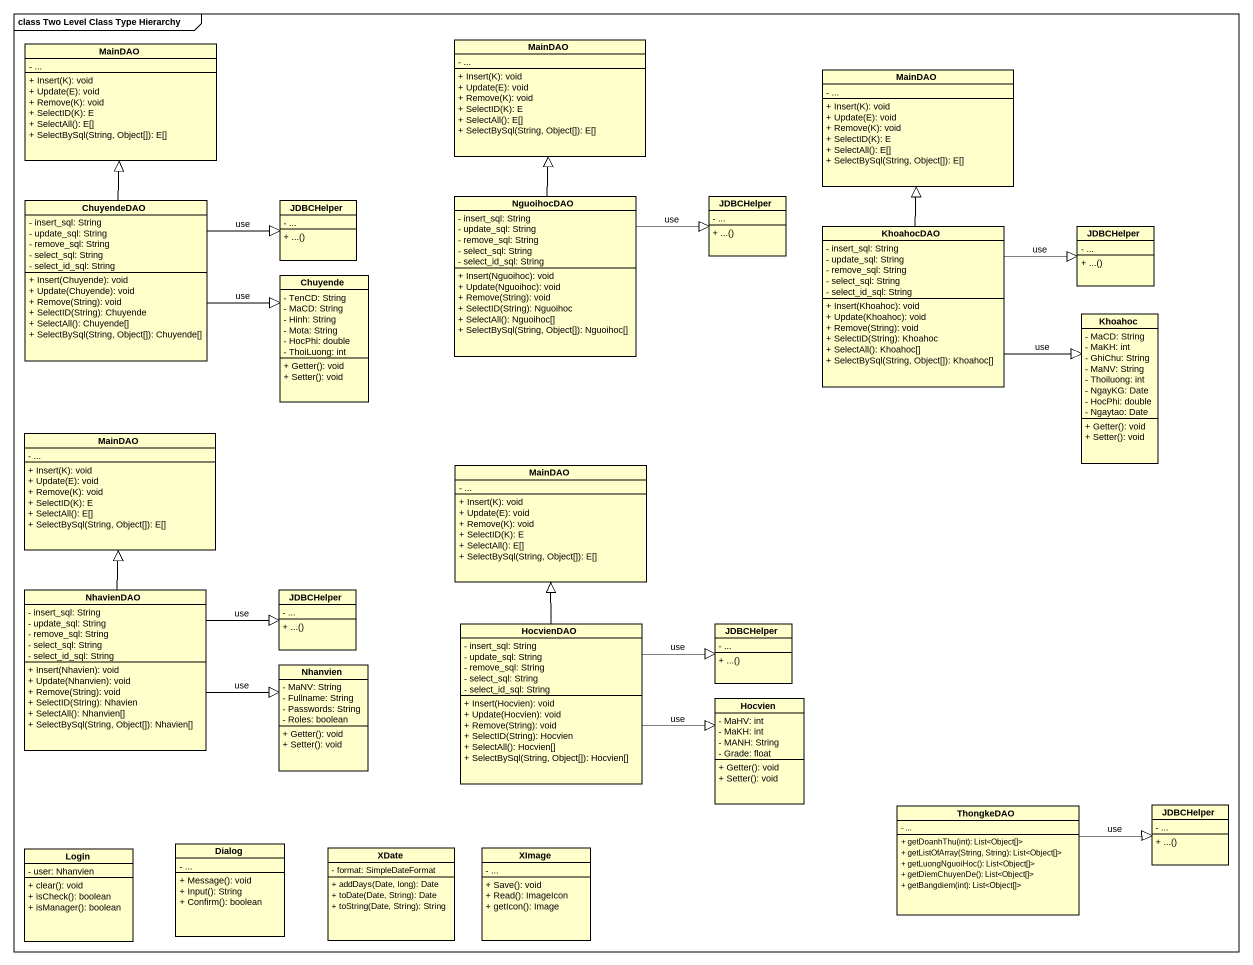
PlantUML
@startuml
mainframe class Two Level Class Type Hierarchy
hide circle
hide empty members
skinparam classAttributeIconSize 0
class MainDAO {
  - ...
  + Insert(K): void
  + Update(E): void
  + Remove(K): void
  + SelectID(K): E
  + SelectAll(): E[]
  + SelectBySql(String, Object[]): E[]
}
class "MainDAO" as MainDAO_2 {
  - ...
  + Insert(K): void
  + Update(E): void
  + Remove(K): void
  + SelectID(K): E
  + SelectAll(): E[]
  + SelectBySql(String, Object[]): E[]
}
class "MainDAO" as MainDAO_3 {
  - ...
  + Insert(K): void
  + Update(E): void
  + Remove(K): void
  + SelectID(K): E
  + SelectAll(): E[]
  + SelectBySql(String, Object[]): E[]
}
class ChuyendeDAO {
  - insert_sql: String
  - update_sql: String
  - remove_sql: String
  - select_sql: String
  - select_id_sql: String
  + Insert(Chuyende): void
  + Update(Chuyende): void
  + Remove(String): void
  + SelectID(String): Chuyende
  + SelectAll(): Chuyende[]
  + SelectBySql(String, Object[]): Chuyende[]
}
class JDBCHelper {
  - ...
  + ...()
}
class NguoihocDAO {
  - insert_sql: String
  - update_sql: String
  - remove_sql: String
  - select_sql: String
  - select_id_sql: String
  + Insert(Nguoihoc): void
  + Update(Nguoihoc): void
  + Remove(String): void
  + SelectID(String): Nguoihoc
  + SelectAll(): Nguoihoc[]
  + SelectBySql(String, Object[]): Nguoihoc[]
}
class "JDBCHelper" as JDBCHelper_2 {
  - ...
  + ...()
}
class KhoahocDAO {
  - insert_sql: String
  - update_sql: String
  - remove_sql: String
  - select_sql: String
  - select_id_sql: String
  + Insert(Khoahoc): void
  + Update(Khoahoc): void
  + Remove(String): void
  + SelectID(String): Khoahoc
  + SelectAll(): Khoahoc[]
  + SelectBySql(String, Object[]): Khoahoc[]
}
class "JDBCHelper" as JDBCHelper_3 {
  - ...
  + ...()
}
class Chuyende {
  - TenCD: String
  - MaCD: String
  - Hinh: String
  - Mota: String
  - HocPhi: double
  - ThoiLuong: int
  + Getter(): void
  + Setter(): void
}
class Khoahoc {
  - MaCD: String
  - MaKH: int
  - GhiChu: String
  - MaNV: String
  - Thoiluong: int
  - NgayKG: Date
  - HocPhi: double
  - Ngaytao: Date
  + Getter(): void
  + Setter(): void
}
class "MainDAO" as MainDAO_4 {
  - ...
  + Insert(K): void
  + Update(E): void
  + Remove(K): void
  + SelectID(K): E
  + SelectAll(): E[]
  + SelectBySql(String, Object[]): E[]
}
class "MainDAO" as MainDAO_5 {
  - ...
  + Insert(K): void
  + Update(E): void
  + Remove(K): void
  + SelectID(K): E
  + SelectAll(): E[]
  + SelectBySql(String, Object[]): E[]
}
class NhavienDAO {
  - insert_sql: String
  - update_sql: String
  - remove_sql: String
  - select_sql: String
  - select_id_sql: String
  + Insert(Nhavien): void
  + Update(Nhanvien): void
  + Remove(String): void
  + SelectID(String): Nhavien
  + SelectAll(): Nhanvien[]
  + SelectBySql(String, Object[]): Nhavien[]
}
class "JDBCHelper" as JDBCHelper_4 {
  - ...
  + ...()
}
class HocvienDAO {
  - insert_sql: String
  - update_sql: String
  - remove_sql: String
  - select_sql: String
  - select_id_sql: String
  + Insert(Hocvien): void
  + Update(Hocvien): void
  + Remove(String): void
  + SelectID(String): Hocvien
  + SelectAll(): Hocvien[]
  + SelectBySql(String, Object[]): Hocvien[]
}
class "JDBCHelper" as JDBCHelper_5 {
  - ...
  + ...()
}
class Nhanvien {
  - MaNV: String
  - Fullname: String
  - Passwords: String
  - Roles: boolean
  + Getter(): void
  + Setter(): void
}
class Hocvien {
  - MaHV: int
  - MaKH: int
  - MANH: String
  - Grade: float
  + Getter(): void
  + Setter(): void
}
class ThongkeDAO {
  - ...
  + getDoanhThu(int): List<Object[]>
  + getListOfArray(String, String): List<Object[]>
  + getLuongNguoiHoc(): List<Object[]>
  + getDiemChuyenDe(): List<Object[]>
  + getBangdiem(int): List<Object[]>
}
class "JDBCHelper" as JDBCHelper_6 {
  - ...
  + ...()
}
class Login {
  - user: Nhanvien
  + clear(): void
  + isCheck(): boolean
  + isManager(): boolean
}
class Dialog {
  - ...
  + Message(): void
  + Input(): String
  + Confirm(): boolean
}
class XDate {
  - format: SimpleDateFormat
  + addDays(Date, long): Date
  + toDate(Date, String): Date
  + toString(Date, String): String
}
class XImage {
  - ...
  + Save(): void
  + Read(): ImageIcon
  + getIcon(): Image
}
ChuyendeDAO -up-|> MainDAO
ChuyendeDAO -right-|> JDBCHelper : use
ChuyendeDAO -right-|> Chuyende : use
NguoihocDAO -up-|> MainDAO_2
NguoihocDAO -right-|> JDBCHelper_2 : use
KhoahocDAO -up-|> MainDAO_3
KhoahocDAO -right-|> JDBCHelper_3 : use
KhoahocDAO -right-|> Khoahoc : use
NhavienDAO -up-|> MainDAO_4
NhavienDAO -right-|> JDBCHelper_4 : use
NhavienDAO -right-|> Nhanvien : use
HocvienDAO -up-|> MainDAO_5
HocvienDAO -right-|> JDBCHelper_5 : use
HocvienDAO -right-|> Hocvien : use
ThongkeDAO -right-|> JDBCHelper_6 : use
@enduml
